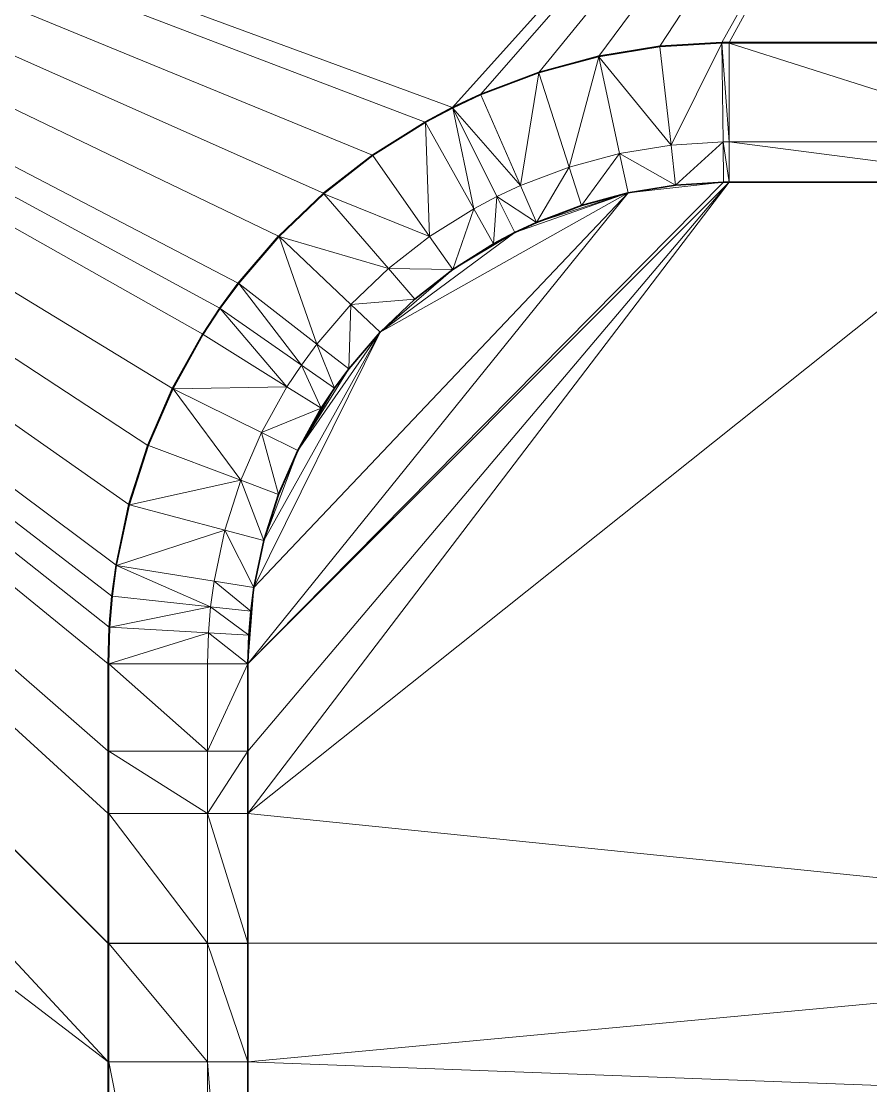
# Model space of a CAD drawing. Header units: metres. Extents: x 246428 to 246884, y 7418966 to 7419490.
# Drawn here: x 246767.19 to 246768.557, y 7419445.993 to 7419447.706 of the extents above; entities that cross this region are included whole.
import ezdxf

# ---------------------------------------------------------------- set-up
doc = ezdxf.new("R2010")
doc.units = ezdxf.units.M
doc.linetypes.add('blank name', pattern=[0])
doc.layers.add('_12D_UNMAPPED', color=7, linetype='Continuous')
for name, color, linetype, lineweight, true_color in [('KERB_BACK', 7, 'Continuous', 35, 0x5fd2ff), ('KERB_LINE', 7, 'Continuous', 18, 0xb9b9b9), ('KERB_LIP', 7, 'Continuous', 35, 0x5fd2ff), ('KERB_TOP', 7, 'Continuous', 18, 0xb9b9b9)]:
    doc.layers.add(name, color=color, linetype=linetype, lineweight=lineweight, true_color=true_color)

msp = doc.modelspace()

# ---------------------------------------------------------------- linework, layer by layer
at = {"layer": '_12D_UNMAPPED', "color": 3, "linetype": 'blank name', "lineweight": 0}
for points in [[(246763.8779, 7419448.672, 35.4862), (246767.3295, 7419445.222, 35.6588), (246761.4305, 7419444.315, 35.6158)], [(246767.3295, 7419446.0311, 35.6264), (246767.3295, 7419445.222, 35.6588), (246763.8779, 7419448.672, 35.4862)], [(246764.8779, 7419448.672, 35.4962), (246767.3295, 7419446.0311, 35.6264), (246763.8779, 7419448.672, 35.4862)], [(246764.878, 7419448.672, 35.4962), (246767.3295, 7419446.2219, 35.6187), (246764.8779, 7419448.672, 35.4962)], [(246767.3295, 7419446.2219, 35.6187), (246767.3295, 7419446.0311, 35.6264), (246764.8779, 7419448.672, 35.4962)], [(246767.884, 7419447.5673, 35.5705), (246767.8398, 7419447.5439, 35.5709), (246764.878, 7419448.672, 35.4962)], [(246767.8398, 7419447.5439, 35.5709), (246767.7552, 7419447.4907, 35.5722), (246764.878, 7419448.672, 35.4962)], [(246768.8779, 7419448.672, 35.5362), (246767.884, 7419447.5673, 35.5705), (246764.878, 7419448.672, 35.4962)], [(246767.3295, 7419446.5311, 35.6063), (246767.3295, 7419446.4311, 35.6103), (246764.878, 7419448.672, 35.4962)], [(246767.3295, 7419446.4311, 35.6103), (246767.3295, 7419446.222, 35.6187), (246764.878, 7419448.672, 35.4962)], [(246767.3295, 7419446.222, 35.6187), (246767.3295, 7419446.2219, 35.6187), (246764.878, 7419448.672, 35.4962)], [(246767.3295, 7419446.672, 35.6007), (246767.3295, 7419446.5311, 35.6063), (246764.878, 7419448.672, 35.4962)], [(246767.3312, 7419446.7311, 35.5984), (246767.3295, 7419446.672, 35.6007), (246764.878, 7419448.672, 35.4962)], [(246767.3354, 7419446.7809, 35.5964), (246767.3312, 7419446.7311, 35.5984), (246764.878, 7419448.672, 35.4962)], [(246767.3421, 7419446.8304, 35.5945), (246767.3354, 7419446.7809, 35.5964), (246764.878, 7419448.672, 35.4962)], [(246767.5093, 7419447.2441, 35.5797), (246767.4818, 7419447.2024, 35.581), (246764.878, 7419448.672, 35.4962)], [(246767.3629, 7419446.9282, 35.5908), (246767.3421, 7419446.8304, 35.5945), (246764.878, 7419448.672, 35.4962)], [(246767.604, 7419447.3603, 35.5759), (246767.5389, 7419447.2844, 35.5783), (246764.878, 7419448.672, 35.4962)], [(246767.5389, 7419447.2844, 35.5783), (246767.5093, 7419447.2441, 35.5797), (246764.878, 7419448.672, 35.4962)], [(246767.3933, 7419447.0234, 35.5873), (246767.3629, 7419446.9282, 35.5908), (246764.878, 7419448.672, 35.4962)], [(246767.433, 7419447.1152, 35.584), (246767.3933, 7419447.0234, 35.5873), (246764.878, 7419448.672, 35.4962)], [(246767.4818, 7419447.2024, 35.581), (246767.433, 7419447.1152, 35.584), (246764.878, 7419448.672, 35.4962)], [(246767.7552, 7419447.4907, 35.5722), (246767.6764, 7419447.4293, 35.5739), (246764.878, 7419448.672, 35.4962)], [(246767.6764, 7419447.4293, 35.5739), (246767.604, 7419447.3603, 35.5759), (246764.878, 7419448.672, 35.4962)], [(246767.9293, 7419447.5884, 35.57), (246767.884, 7419447.5673, 35.5705), (246768.8779, 7419448.672, 35.5362)], [(246768.0228, 7419447.6238, 35.5696), (246767.9293, 7419447.5884, 35.57), (246768.8779, 7419448.672, 35.5362)], [(246768.1194, 7419447.6497, 35.5695), (246768.0228, 7419447.6238, 35.5696), (246768.8779, 7419448.672, 35.5362)], [(246768.218, 7419447.6658, 35.5698), (246768.1194, 7419447.6497, 35.5695), (246768.8779, 7419448.672, 35.5362)], [(246768.3178, 7419447.6719, 35.5706), (246768.218, 7419447.6658, 35.5698), (246768.8779, 7419448.672, 35.5362)], [(246768.3295, 7419447.672, 35.5707), (246768.3178, 7419447.6719, 35.5706), (246768.8779, 7419448.672, 35.5362)], [(246768.8295, 7419447.672, 35.5758), (246768.3295, 7419447.672, 35.5707), (246768.8779, 7419448.672, 35.5362)], [(246768.1194, 7419447.6497, 35.5695), (246768.218, 7419447.6658, 35.5698), (246768.1196, 7419447.6487, 35.6195)], [(246768.1196, 7419447.6487, 35.6195), (246768.218, 7419447.6658, 35.5698), (246768.2181, 7419447.6648, 35.6198)], [(246768.218, 7419447.6658, 35.5698), (246768.3178, 7419447.6719, 35.5706), (246768.2181, 7419447.6648, 35.6198)], [(246768.2181, 7419447.6648, 35.6198), (246768.3178, 7419447.6719, 35.5706), (246768.3178, 7419447.6709, 35.6206)], [(246768.2181, 7419447.6648, 35.6198), (246768.3178, 7419447.6709, 35.6206), (246768.2359, 7419447.5068, 35.7198)], [(246768.2359, 7419447.5068, 35.7198), (246768.3178, 7419447.6709, 35.6206), (246768.3197, 7419447.5119, 35.7206)], [(246768.3178, 7419447.6719, 35.5706), (246768.3295, 7419447.672, 35.5707), (246768.3295, 7419447.671, 35.6207)], [(246768.3178, 7419447.6709, 35.6206), (246768.3178, 7419447.6719, 35.5706), (246768.3295, 7419447.671, 35.6207)], [(246768.3178, 7419447.6709, 35.6206), (246768.3295, 7419447.671, 35.6207), (246768.3295, 7419447.512, 35.7207)], [(246768.3197, 7419447.5119, 35.7206), (246768.3178, 7419447.6709, 35.6206), (246768.3295, 7419447.512, 35.7207)], [(246768.3295, 7419447.672, 35.5707), (246768.8295, 7419447.672, 35.5758), (246768.3295, 7419447.671, 35.6207)], [(246768.3295, 7419447.671, 35.6207), (246768.8295, 7419447.672, 35.5758), (246768.8295, 7419447.671, 35.6258)], [(246768.3295, 7419447.671, 35.6207), (246768.8295, 7419447.671, 35.6258), (246768.8295, 7419447.512, 35.7258)], [(246768.3295, 7419447.512, 35.7207), (246768.3295, 7419447.671, 35.6207), (246768.8295, 7419447.512, 35.7258)], [(246768.0228, 7419447.6238, 35.5696), (246768.1194, 7419447.6497, 35.5695), (246768.1196, 7419447.6487, 35.6195)], [(246768.0231, 7419447.6229, 35.6196), (246768.0228, 7419447.6238, 35.5696), (246768.1196, 7419447.6487, 35.6195)], [(246768.0231, 7419447.6229, 35.6196), (246768.1196, 7419447.6487, 35.6195), (246768.0719, 7419447.4715, 35.7196)], [(246768.0719, 7419447.4715, 35.7196), (246768.1196, 7419447.6487, 35.6195), (246768.153, 7419447.4933, 35.7195)], [(246768.1196, 7419447.6487, 35.6195), (246768.2181, 7419447.6648, 35.6198), (246768.2359, 7419447.5068, 35.7198)], [(246768.153, 7419447.4933, 35.7195), (246768.1196, 7419447.6487, 35.6195), (246768.2359, 7419447.5068, 35.7198)], [(246767.9293, 7419447.5884, 35.57), (246768.0228, 7419447.6238, 35.5696), (246768.0231, 7419447.6229, 35.6196)], [(246767.9297, 7419447.5875, 35.62), (246767.9293, 7419447.5884, 35.57), (246768.0231, 7419447.6229, 35.6196)], [(246767.9297, 7419447.5875, 35.62), (246768.0231, 7419447.6229, 35.6196), (246767.9934, 7419447.4418, 35.72)], [(246767.9934, 7419447.4418, 35.72), (246768.0231, 7419447.6229, 35.6196), (246768.0719, 7419447.4715, 35.7196)], [(246767.884, 7419447.5673, 35.5705), (246767.9293, 7419447.5884, 35.57), (246767.9297, 7419447.5875, 35.62)], [(246767.8845, 7419447.5664, 35.6205), (246767.884, 7419447.5673, 35.5705), (246767.9297, 7419447.5875, 35.62)], [(246767.8845, 7419447.5664, 35.6205), (246767.9297, 7419447.5875, 35.62), (246767.9934, 7419447.4418, 35.72)], [(246767.8398, 7419447.5439, 35.5709), (246767.884, 7419447.5673, 35.5705), (246767.8403, 7419447.5431, 35.6209)], [(246767.8403, 7419447.5431, 35.6209), (246767.884, 7419447.5673, 35.5705), (246767.8845, 7419447.5664, 35.6205)], [(246767.8403, 7419447.5431, 35.6209), (246767.8845, 7419447.5664, 35.6205), (246767.9182, 7419447.4044, 35.7209)], [(246767.9553, 7419447.4241, 35.7205), (246767.8845, 7419447.5664, 35.6205), (246767.9934, 7419447.4418, 35.72)], [(246767.9182, 7419447.4044, 35.7209), (246767.8845, 7419447.5664, 35.6205), (246767.9553, 7419447.4241, 35.7205)], [(246767.7552, 7419447.4907, 35.5722), (246767.8398, 7419447.5439, 35.5709), (246767.7558, 7419447.4899, 35.6222)], [(246767.7558, 7419447.4899, 35.6222), (246767.8398, 7419447.5439, 35.5709), (246767.8403, 7419447.5431, 35.6209)], [(246767.7558, 7419447.4899, 35.6222), (246767.8403, 7419447.5431, 35.6209), (246767.8471, 7419447.3597, 35.7222)], [(246767.8471, 7419447.3597, 35.7222), (246767.8403, 7419447.5431, 35.6209), (246767.9182, 7419447.4044, 35.7209)], [(246768.2359, 7419447.5068, 35.7198), (246768.3197, 7419447.5119, 35.7206), (246768.2431, 7419447.4422, 35.7198)], [(246768.2431, 7419447.4422, 35.7198), (246768.3197, 7419447.5119, 35.7206), (246768.3204, 7419447.4469, 35.7206)], [(246768.3197, 7419447.5119, 35.7206), (246768.3295, 7419447.512, 35.7207), (246768.3295, 7419447.447, 35.7207)], [(246768.3204, 7419447.4469, 35.7206), (246768.3197, 7419447.5119, 35.7206), (246768.3295, 7419447.447, 35.7207)], [(246768.3295, 7419447.447, 35.7207), (246768.3295, 7419447.512, 35.7207), (246768.8295, 7419447.447, 35.7258)], [(246768.3295, 7419447.512, 35.7207), (246768.8295, 7419447.512, 35.7258), (246768.8295, 7419447.447, 35.7258)], [(246768.153, 7419447.4933, 35.7195), (246768.2359, 7419447.5068, 35.7198), (246768.2431, 7419447.4422, 35.7198)], [(246767.6764, 7419447.4293, 35.5739), (246767.7552, 7419447.4907, 35.5722), (246767.677, 7419447.4285, 35.6239)], [(246767.677, 7419447.4285, 35.6239), (246767.7552, 7419447.4907, 35.5722), (246767.7558, 7419447.4899, 35.6222)], [(246767.677, 7419447.4285, 35.6239), (246767.7558, 7419447.4899, 35.6222), (246767.8471, 7419447.3597, 35.7222)], [(246768.0719, 7419447.4715, 35.7196), (246768.153, 7419447.4933, 35.7195), (246768.0918, 7419447.4097, 35.7196)], [(246768.0918, 7419447.4097, 35.7196), (246768.153, 7419447.4933, 35.7195), (246768.1667, 7419447.4297, 35.7195)], [(246768.1667, 7419447.4297, 35.7195), (246768.153, 7419447.4933, 35.7195), (246768.2431, 7419447.4422, 35.7198)], [(246767.9934, 7419447.4418, 35.72), (246768.0719, 7419447.4715, 35.7196), (246768.0194, 7419447.3822, 35.72)], [(246768.0194, 7419447.3822, 35.72), (246768.0719, 7419447.4715, 35.7196), (246768.0918, 7419447.4097, 35.7196)], [(246767.5545, 7419446.4311, 35.7603), (246768.3295, 7419447.447, 35.7207), (246768.8295, 7419447.447, 35.7258)], [(246767.5545, 7419446.4311, 35.7603), (246768.8295, 7419447.447, 35.7258), (246769.6045, 7419446.2221, 35.794)], [(246767.5545, 7419446.4311, 35.7603), (246767.5545, 7419446.5311, 35.7563), (246768.3295, 7419447.447, 35.7207)], [(246767.5545, 7419446.672, 35.7507), (246768.3204, 7419447.4469, 35.7206), (246768.3295, 7419447.447, 35.7207)], [(246767.5545, 7419446.5311, 35.7563), (246767.5545, 7419446.672, 35.7507), (246768.3295, 7419447.447, 35.7207)], [(246767.5545, 7419446.672, 35.7507), (246768.1667, 7419447.4297, 35.7195), (246768.3204, 7419447.4469, 35.7206)], [(246768.1667, 7419447.4297, 35.7195), (246768.2431, 7419447.4422, 35.7198), (246768.3204, 7419447.4469, 35.7206)], [(246767.5545, 7419446.672, 35.7507), (246767.5643, 7419446.7948, 35.7445), (246768.1667, 7419447.4297, 35.7195)], [(246767.5643, 7419446.7948, 35.7445), (246767.7673, 7419447.2054, 35.7259), (246768.1667, 7419447.4297, 35.7195)], [(246767.604, 7419447.3603, 35.5759), (246767.6764, 7419447.4293, 35.5739), (246767.6048, 7419447.3596, 35.6259)], [(246767.6048, 7419447.3596, 35.6259), (246767.6764, 7419447.4293, 35.5739), (246767.677, 7419447.4285, 35.6239)], [(246767.6048, 7419447.3596, 35.6259), (246767.677, 7419447.4285, 35.6239), (246767.7809, 7419447.3081, 35.7239)], [(246767.7809, 7419447.3081, 35.7239), (246767.677, 7419447.4285, 35.6239), (246767.8471, 7419447.3597, 35.7222)], [(246767.7673, 7419447.2054, 35.7259), (246767.9843, 7419447.3659, 35.7205), (246768.1667, 7419447.4297, 35.7195)], [(246767.9553, 7419447.4241, 35.7205), (246767.9934, 7419447.4418, 35.72), (246768.0194, 7419447.3822, 35.72)], [(246767.9843, 7419447.3659, 35.7205), (246768.0194, 7419447.3822, 35.72), (246768.1667, 7419447.4297, 35.7195)], [(246768.0194, 7419447.3822, 35.72), (246768.0918, 7419447.4097, 35.7196), (246768.1667, 7419447.4297, 35.7195)], [(246767.9182, 7419447.4044, 35.7209), (246767.9553, 7419447.4241, 35.7205), (246767.95, 7419447.3477, 35.7209)], [(246767.95, 7419447.3477, 35.7209), (246767.9553, 7419447.4241, 35.7205), (246767.9843, 7419447.3659, 35.7205)], [(246767.9843, 7419447.3659, 35.7205), (246767.9553, 7419447.4241, 35.7205), (246768.0194, 7419447.3822, 35.72)], [(246767.8471, 7419447.3597, 35.7222), (246767.9182, 7419447.4044, 35.7209), (246767.8844, 7419447.3065, 35.7222)], [(246767.8844, 7419447.3065, 35.7222), (246767.9182, 7419447.4044, 35.7209), (246767.95, 7419447.3477, 35.7209)], [(246767.5389, 7419447.2844, 35.5783), (246767.604, 7419447.3603, 35.5759), (246767.6048, 7419447.3596, 35.6259)], [(246767.5397, 7419447.2838, 35.6283), (246767.5389, 7419447.2844, 35.5783), (246767.6048, 7419447.3596, 35.6259)], [(246767.5397, 7419447.2838, 35.6283), (246767.6048, 7419447.3596, 35.6259), (246767.6654, 7419447.1864, 35.7283)], [(246767.6654, 7419447.1864, 35.7283), (246767.6048, 7419447.3596, 35.6259), (246767.7201, 7419447.2502, 35.7259)], [(246767.7201, 7419447.2502, 35.7259), (246767.6048, 7419447.3596, 35.6259), (246767.7809, 7419447.3081, 35.7239)], [(246767.7673, 7419447.2054, 35.7259), (246767.8844, 7419447.3065, 35.7222), (246767.9843, 7419447.3659, 35.7205)], [(246767.7809, 7419447.3081, 35.7239), (246767.8471, 7419447.3597, 35.7222), (246767.8844, 7419447.3065, 35.7222)], [(246767.8844, 7419447.3065, 35.7222), (246767.95, 7419447.3477, 35.7209), (246767.9843, 7419447.3659, 35.7205)], [(246767.7201, 7419447.2502, 35.7259), (246767.7809, 7419447.3081, 35.7239), (246767.8233, 7419447.2589, 35.7239)], [(246767.7673, 7419447.2054, 35.7259), (246767.8233, 7419447.2589, 35.7239), (246767.8844, 7419447.3065, 35.7222)], [(246767.8233, 7419447.2589, 35.7239), (246767.7809, 7419447.3081, 35.7239), (246767.8844, 7419447.3065, 35.7222)], [(246767.5093, 7419447.2441, 35.5797), (246767.5389, 7419447.2844, 35.5783), (246767.5397, 7419447.2838, 35.6283)], [(246767.5101, 7419447.2436, 35.6297), (246767.5093, 7419447.2441, 35.5797), (246767.5397, 7419447.2838, 35.6283)], [(246767.5101, 7419447.2436, 35.6297), (246767.5397, 7419447.2838, 35.6283), (246767.6406, 7419447.1526, 35.7297)], [(246767.6406, 7419447.1526, 35.7297), (246767.5397, 7419447.2838, 35.6283), (246767.6654, 7419447.1864, 35.7283)], [(246767.7673, 7419447.2054, 35.7259), (246767.7201, 7419447.2502, 35.7259), (246767.8233, 7419447.2589, 35.7239)], [(246767.4818, 7419447.2024, 35.581), (246767.5093, 7419447.2441, 35.5797), (246767.5101, 7419447.2436, 35.6297)], [(246767.4826, 7419447.2019, 35.631), (246767.4818, 7419447.2024, 35.581), (246767.5101, 7419447.2436, 35.6297)], [(246767.4826, 7419447.2019, 35.631), (246767.5101, 7419447.2436, 35.6297), (246767.6174, 7419447.1176, 35.731)], [(246767.6174, 7419447.1176, 35.731), (246767.5101, 7419447.2436, 35.6297), (246767.6406, 7419447.1526, 35.7297)], [(246767.6654, 7419447.1864, 35.7283), (246767.7201, 7419447.2502, 35.7259), (246767.7168, 7419447.1466, 35.7283)], [(246767.7168, 7419447.1466, 35.7283), (246767.7201, 7419447.2502, 35.7259), (246767.7673, 7419447.2054, 35.7259)], [(246767.5643, 7419446.7948, 35.7445), (246767.5804, 7419446.8706, 35.7408), (246767.7673, 7419447.2054, 35.7259)], [(246767.5804, 7419446.8706, 35.7408), (246767.6347, 7419447.0154, 35.734), (246767.7673, 7419447.2054, 35.7259)], [(246767.6347, 7419447.0154, 35.734), (246767.7168, 7419447.1466, 35.7283), (246767.7673, 7419447.2054, 35.7259)], [(246767.433, 7419447.1152, 35.584), (246767.4818, 7419447.2024, 35.581), (246767.4339, 7419447.1147, 35.634)], [(246767.4339, 7419447.1147, 35.634), (246767.4818, 7419447.2024, 35.581), (246767.4826, 7419447.2019, 35.631)], [(246767.4339, 7419447.1147, 35.634), (246767.4826, 7419447.2019, 35.631), (246767.6174, 7419447.1176, 35.731)], [(246767.6406, 7419447.1526, 35.7297), (246767.6654, 7419447.1864, 35.7283), (246767.6939, 7419447.1154, 35.7297)], [(246767.6939, 7419447.1154, 35.7297), (246767.6654, 7419447.1864, 35.7283), (246767.7168, 7419447.1466, 35.7283)], [(246767.6174, 7419447.1176, 35.731), (246767.6406, 7419447.1526, 35.7297), (246767.6725, 7419447.0831, 35.731)], [(246767.6725, 7419447.0831, 35.731), (246767.6406, 7419447.1526, 35.7297), (246767.6939, 7419447.1154, 35.7297)], [(246767.6347, 7419447.0154, 35.734), (246767.6939, 7419447.1154, 35.7297), (246767.7168, 7419447.1466, 35.7283)], [(246767.5765, 7419447.0442, 35.734), (246767.4339, 7419447.1147, 35.634), (246767.6174, 7419447.1176, 35.731)], [(246767.5765, 7419447.0442, 35.734), (246767.6174, 7419447.1176, 35.731), (246767.6725, 7419447.0831, 35.731)], [(246767.3933, 7419447.0234, 35.5873), (246767.433, 7419447.1152, 35.584), (246767.3942, 7419447.0231, 35.6373)], [(246767.3942, 7419447.0231, 35.6373), (246767.433, 7419447.1152, 35.584), (246767.4339, 7419447.1147, 35.634)], [(246767.3942, 7419447.0231, 35.6373), (246767.4339, 7419447.1147, 35.634), (246767.5431, 7419446.9672, 35.7373)], [(246767.5431, 7419446.9672, 35.7373), (246767.4339, 7419447.1147, 35.634), (246767.5765, 7419447.0442, 35.734)], [(246767.6347, 7419447.0154, 35.734), (246767.6725, 7419447.0831, 35.731), (246767.6939, 7419447.1154, 35.7297)], [(246767.6347, 7419447.0154, 35.734), (246767.5765, 7419447.0442, 35.734), (246767.6725, 7419447.0831, 35.731)], [(246767.5431, 7419446.9672, 35.7373), (246767.5765, 7419447.0442, 35.734), (246767.6039, 7419446.9444, 35.7373)], [(246767.6039, 7419446.9444, 35.7373), (246767.5765, 7419447.0442, 35.734), (246767.6347, 7419447.0154, 35.734)], [(246767.3629, 7419446.9282, 35.5908), (246767.3933, 7419447.0234, 35.5873), (246767.3638, 7419446.928, 35.6408)], [(246767.3638, 7419446.928, 35.6408), (246767.3933, 7419447.0234, 35.5873), (246767.3942, 7419447.0231, 35.6373)], [(246767.3638, 7419446.928, 35.6408), (246767.3942, 7419447.0231, 35.6373), (246767.5431, 7419446.9672, 35.7373)], [(246767.5804, 7419446.8706, 35.7408), (246767.6039, 7419446.9444, 35.7373), (246767.6347, 7419447.0154, 35.734)], [(246767.5175, 7419446.8872, 35.7408), (246767.3638, 7419446.928, 35.6408), (246767.5431, 7419446.9672, 35.7373)], [(246767.5175, 7419446.8872, 35.7408), (246767.5431, 7419446.9672, 35.7373), (246767.5804, 7419446.8706, 35.7408)], [(246767.5804, 7419446.8706, 35.7408), (246767.5431, 7419446.9672, 35.7373), (246767.6039, 7419446.9444, 35.7373)], [(246767.3421, 7419446.8304, 35.5945), (246767.3629, 7419446.9282, 35.5908), (246767.3638, 7419446.928, 35.6408)], [(246767.3431, 7419446.8303, 35.6445), (246767.3421, 7419446.8304, 35.5945), (246767.3638, 7419446.928, 35.6408)], [(246767.3431, 7419446.8303, 35.6445), (246767.3638, 7419446.928, 35.6408), (246767.5175, 7419446.8872, 35.7408)], [(246767.5001, 7419446.8051, 35.7445), (246767.3431, 7419446.8303, 35.6445), (246767.5175, 7419446.8872, 35.7408)], [(246767.5001, 7419446.8051, 35.7445), (246767.5175, 7419446.8872, 35.7408), (246767.5643, 7419446.7948, 35.7445)], [(246767.5643, 7419446.7948, 35.7445), (246767.5175, 7419446.8872, 35.7408), (246767.5804, 7419446.8706, 35.7408)], [(246767.3354, 7419446.7809, 35.5964), (246767.3421, 7419446.8304, 35.5945), (246767.3431, 7419446.8303, 35.6445)], [(246767.3364, 7419446.7808, 35.6464), (246767.3354, 7419446.7809, 35.5964), (246767.3431, 7419446.8303, 35.6445)], [(246767.3364, 7419446.7808, 35.6464), (246767.3431, 7419446.8303, 35.6445), (246767.4945, 7419446.7635, 35.7464)], [(246767.4945, 7419446.7635, 35.7464), (246767.3431, 7419446.8303, 35.6445), (246767.5001, 7419446.8051, 35.7445)], [(246767.4945, 7419446.7635, 35.7464), (246767.5001, 7419446.8051, 35.7445), (246767.5591, 7419446.7564, 35.7464)], [(246767.5591, 7419446.7564, 35.7464), (246767.5001, 7419446.8051, 35.7445), (246767.5643, 7419446.7948, 35.7445)], [(246767.5545, 7419446.672, 35.7507), (246767.5558, 7419446.7178, 35.7484), (246767.5643, 7419446.7948, 35.7445)], [(246767.5558, 7419446.7178, 35.7484), (246767.5591, 7419446.7564, 35.7464), (246767.5643, 7419446.7948, 35.7445)], [(246767.3312, 7419446.7311, 35.5984), (246767.3354, 7419446.7809, 35.5964), (246767.3322, 7419446.731, 35.6484)], [(246767.3322, 7419446.731, 35.6484), (246767.3354, 7419446.7809, 35.5964), (246767.3364, 7419446.7808, 35.6464)], [(246767.3322, 7419446.731, 35.6484), (246767.3364, 7419446.7808, 35.6464), (246767.4945, 7419446.7635, 35.7464)], [(246767.4909, 7419446.7216, 35.7484), (246767.3322, 7419446.731, 35.6484), (246767.4945, 7419446.7635, 35.7464)], [(246767.4909, 7419446.7216, 35.7484), (246767.4945, 7419446.7635, 35.7464), (246767.5558, 7419446.7178, 35.7484)], [(246767.5558, 7419446.7178, 35.7484), (246767.4945, 7419446.7635, 35.7464), (246767.5591, 7419446.7564, 35.7464)], [(246767.3295, 7419446.672, 35.6007), (246767.3312, 7419446.7311, 35.5984), (246767.3305, 7419446.672, 35.6507)], [(246767.3305, 7419446.672, 35.6507), (246767.3312, 7419446.7311, 35.5984), (246767.3322, 7419446.731, 35.6484)], [(246767.3305, 7419446.672, 35.6507), (246767.3322, 7419446.731, 35.6484), (246767.4909, 7419446.7216, 35.7484)], [(246767.4895, 7419446.672, 35.7507), (246767.3305, 7419446.672, 35.6507), (246767.4909, 7419446.7216, 35.7484)], [(246767.4895, 7419446.672, 35.7507), (246767.4909, 7419446.7216, 35.7484), (246767.5545, 7419446.672, 35.7507)], [(246767.5545, 7419446.672, 35.7507), (246767.4909, 7419446.7216, 35.7484), (246767.5558, 7419446.7178, 35.7484)], [(246767.3295, 7419446.5311, 35.6063), (246767.3295, 7419446.672, 35.6007), (246767.3305, 7419446.5311, 35.6563)], [(246767.3305, 7419446.5311, 35.6563), (246767.3295, 7419446.672, 35.6007), (246767.3305, 7419446.672, 35.6507)], [(246767.3305, 7419446.5311, 35.6563), (246767.3305, 7419446.672, 35.6507), (246767.4895, 7419446.5311, 35.7563)], [(246767.4895, 7419446.5311, 35.7563), (246767.3305, 7419446.672, 35.6507), (246767.4895, 7419446.672, 35.7507)], [(246767.4895, 7419446.5311, 35.7563), (246767.4895, 7419446.672, 35.7507), (246767.5545, 7419446.672, 35.7507)], [(246767.5545, 7419446.5311, 35.7563), (246767.4895, 7419446.5311, 35.7563), (246767.5545, 7419446.672, 35.7507)], [(246767.3295, 7419446.4311, 35.6103), (246767.3295, 7419446.5311, 35.6063), (246767.3305, 7419446.4311, 35.6603)], [(246767.3305, 7419446.4311, 35.6603), (246767.3295, 7419446.5311, 35.6063), (246767.3305, 7419446.5311, 35.6563)], [(246767.4895, 7419446.4311, 35.7603), (246767.3305, 7419446.5311, 35.6563), (246767.4895, 7419446.5311, 35.7563)], [(246767.3305, 7419446.4311, 35.6603), (246767.3305, 7419446.5311, 35.6563), (246767.4895, 7419446.4311, 35.7603)], [(246767.5545, 7419446.4311, 35.7603), (246767.4895, 7419446.4311, 35.7603), (246767.5545, 7419446.5311, 35.7563)], [(246767.4895, 7419446.4311, 35.7603), (246767.4895, 7419446.5311, 35.7563), (246767.5545, 7419446.5311, 35.7563)], [(246767.3295, 7419446.222, 35.6187), (246767.3295, 7419446.4311, 35.6103), (246767.3305, 7419446.222, 35.6687)], [(246767.3305, 7419446.222, 35.6687), (246767.3295, 7419446.4311, 35.6103), (246767.3305, 7419446.4311, 35.6603)], [(246767.3305, 7419446.222, 35.6687), (246767.3305, 7419446.4311, 35.6603), (246767.4895, 7419446.222, 35.7687)], [(246767.4895, 7419446.222, 35.7687), (246767.3305, 7419446.4311, 35.6603), (246767.4895, 7419446.4311, 35.7603)], [(246767.4895, 7419446.222, 35.7687), (246767.4895, 7419446.4311, 35.7603), (246767.5545, 7419446.222, 35.7687)], [(246767.5545, 7419446.222, 35.7687), (246767.4895, 7419446.4311, 35.7603), (246767.5545, 7419446.4311, 35.7603)], [(246767.5545, 7419446.222, 35.7687), (246767.5545, 7419446.4311, 35.7603), (246769.6045, 7419446.2221, 35.794)], [(246767.3295, 7419446.2219, 35.6187), (246767.3295, 7419446.222, 35.6187), (246767.3305, 7419446.2219, 35.6687)], [(246767.3305, 7419446.2219, 35.6687), (246767.3295, 7419446.222, 35.6187), (246767.3305, 7419446.222, 35.6687)], [(246767.3295, 7419446.0311, 35.6264), (246767.3295, 7419446.2219, 35.6187), (246767.3305, 7419446.0311, 35.6668)], [(246767.3305, 7419446.0311, 35.6668), (246767.3295, 7419446.2219, 35.6187), (246767.3305, 7419446.2219, 35.6687)], [(246767.3305, 7419446.2219, 35.6687), (246767.3305, 7419446.222, 35.6687), (246767.4895, 7419446.2219, 35.7687)], [(246767.4895, 7419446.2219, 35.7687), (246767.3305, 7419446.222, 35.6687), (246767.4895, 7419446.222, 35.7687)], [(246767.4895, 7419446.0311, 35.7477), (246767.3305, 7419446.2219, 35.6687), (246767.4895, 7419446.2219, 35.7687)], [(246767.3305, 7419446.0311, 35.6668), (246767.3305, 7419446.2219, 35.6687), (246767.4895, 7419446.0311, 35.7477)], [(246767.4895, 7419446.2219, 35.7687), (246767.4895, 7419446.222, 35.7687), (246767.5545, 7419446.222, 35.7687)], [(246767.5545, 7419446.2219, 35.7687), (246767.4895, 7419446.2219, 35.7687), (246767.5545, 7419446.222, 35.7687)], [(246767.5545, 7419446.0311, 35.7477), (246767.4895, 7419446.2219, 35.7687), (246767.5545, 7419446.2219, 35.7687)], [(246767.4895, 7419446.0311, 35.7477), (246767.4895, 7419446.2219, 35.7687), (246767.5545, 7419446.0311, 35.7477)], [(246767.5545, 7419446.222, 35.7687), (246769.6045, 7419446.2221, 35.794), (246769.6045, 7419446.222, 35.794)], [(246767.5545, 7419446.2219, 35.7687), (246767.5545, 7419446.222, 35.7687), (246769.6045, 7419446.222, 35.794)], [(246767.5545, 7419446.0311, 35.7477), (246767.5545, 7419446.2219, 35.7687), (246769.6045, 7419446.222, 35.794)], [(246767.5545, 7419446.0311, 35.7477), (246769.6045, 7419446.222, 35.794), (246769.6045, 7419445.9545, 35.7646)], [(246767.3295, 7419445.222, 35.6588), (246767.3295, 7419446.0311, 35.6264), (246767.3305, 7419445.222, 35.6588)], [(246767.3305, 7419445.222, 35.6588), (246767.3295, 7419446.0311, 35.6264), (246767.3305, 7419446.0311, 35.6668)], [(246767.3305, 7419445.222, 35.6588), (246767.3305, 7419446.0311, 35.6668), (246767.4895, 7419445.222, 35.6588)], [(246767.4895, 7419445.222, 35.6588), (246767.3305, 7419446.0311, 35.6668), (246767.4895, 7419446.0311, 35.7477)], [(246767.4895, 7419445.222, 35.6588), (246767.4895, 7419446.0311, 35.7477), (246767.5545, 7419445.222, 35.6588)], [(246767.5545, 7419445.222, 35.6588), (246767.4895, 7419446.0311, 35.7477), (246767.5545, 7419446.0311, 35.7477)], [(246767.5545, 7419445.222, 35.6588), (246767.5545, 7419446.0311, 35.7477), (246769.6045, 7419445.9545, 35.7646)]]:
    msp.add_3dface(points, dxfattribs=at)
at = {"layer": 'KERB_BACK'}
msp.add_polyline3d([(246767.5545, 7419445.222, 35.6588), (246767.5545, 7419446.0311, 35.7477), (246767.5545, 7419446.2219, 35.7687), (246767.5545, 7419446.222, 35.7687), (246767.5545, 7419446.4311, 35.7603), (246767.5545, 7419446.5311, 35.7563), (246767.5545, 7419446.672, 35.7507), (246767.5558, 7419446.7178, 35.7484), (246767.5591, 7419446.7564, 35.7464), (246767.5643, 7419446.7948, 35.7445), (246767.5804, 7419446.8706, 35.7408), (246767.6039, 7419446.9444, 35.7373), (246767.6347, 7419447.0154, 35.734), (246767.6725, 7419447.0831, 35.731), (246767.6939, 7419447.1154, 35.7297), (246767.7168, 7419447.1466, 35.7283), (246767.7673, 7419447.2054, 35.7259), (246767.8233, 7419447.2589, 35.7239), (246767.8844, 7419447.3065, 35.7222), (246767.95, 7419447.3477, 35.7209), (246767.9843, 7419447.3659, 35.7205), (246768.0194, 7419447.3822, 35.72), (246768.0918, 7419447.4097, 35.7196), (246768.1667, 7419447.4297, 35.7195), (246768.2431, 7419447.4422, 35.7198), (246768.3204, 7419447.4469, 35.7206), (246768.3295, 7419447.447, 35.7207), (246768.8295, 7419447.447, 35.7258)], dxfattribs=at)
at = {"layer": 'KERB_LINE'}
msp.add_polyline3d([(246767.3305, 7419445.222, 35.6588), (246767.3305, 7419446.0311, 35.6668), (246767.3305, 7419446.2219, 35.6687), (246767.3305, 7419446.222, 35.6687), (246767.3305, 7419446.4311, 35.6603), (246767.3305, 7419446.5311, 35.6563), (246767.3305, 7419446.672, 35.6507), (246767.3322, 7419446.731, 35.6484), (246767.3364, 7419446.7808, 35.6464), (246767.3431, 7419446.8303, 35.6445), (246767.3638, 7419446.928, 35.6408), (246767.3942, 7419447.0231, 35.6373), (246767.4339, 7419447.1147, 35.634), (246767.4826, 7419447.2019, 35.631), (246767.5101, 7419447.2436, 35.6297), (246767.5397, 7419447.2838, 35.6283), (246767.6048, 7419447.3596, 35.6259), (246767.677, 7419447.4285, 35.6239), (246767.7558, 7419447.4899, 35.6222), (246767.8403, 7419447.5431, 35.6209), (246767.8845, 7419447.5664, 35.6205), (246767.9297, 7419447.5875, 35.62), (246768.0231, 7419447.6229, 35.6196), (246768.1196, 7419447.6487, 35.6195), (246768.2181, 7419447.6648, 35.6198), (246768.3178, 7419447.6709, 35.6206), (246768.3295, 7419447.671, 35.6207), (246768.8295, 7419447.671, 35.6258)], dxfattribs=at)
at = {"layer": 'KERB_LIP'}
msp.add_polyline3d([(246767.3295, 7419445.222, 35.6588), (246767.3295, 7419446.0311, 35.6264), (246767.3295, 7419446.2219, 35.6187), (246767.3295, 7419446.222, 35.6187), (246767.3295, 7419446.4311, 35.6103), (246767.3295, 7419446.5311, 35.6063), (246767.3295, 7419446.672, 35.6007), (246767.3312, 7419446.7311, 35.5984), (246767.3354, 7419446.7809, 35.5964), (246767.3421, 7419446.8304, 35.5945), (246767.3629, 7419446.9282, 35.5908), (246767.3933, 7419447.0234, 35.5873), (246767.433, 7419447.1152, 35.584), (246767.4818, 7419447.2024, 35.581), (246767.5093, 7419447.2441, 35.5797), (246767.5389, 7419447.2844, 35.5783), (246767.604, 7419447.3603, 35.5759), (246767.6764, 7419447.4293, 35.5739), (246767.7552, 7419447.4907, 35.5722), (246767.8398, 7419447.5439, 35.5709), (246767.884, 7419447.5673, 35.5705), (246767.9293, 7419447.5884, 35.57), (246768.0228, 7419447.6238, 35.5696), (246768.1194, 7419447.6497, 35.5695), (246768.218, 7419447.6658, 35.5698), (246768.3178, 7419447.6719, 35.5706), (246768.3295, 7419447.672, 35.5707), (246768.8295, 7419447.672, 35.5758)], dxfattribs=at)
at = {"layer": 'KERB_TOP'}
msp.add_polyline3d([(246767.4895, 7419445.222, 35.6588), (246767.4895, 7419446.0311, 35.7477), (246767.4895, 7419446.2219, 35.7687), (246767.4895, 7419446.222, 35.7687), (246767.4895, 7419446.4311, 35.7603), (246767.4895, 7419446.5311, 35.7563), (246767.4895, 7419446.672, 35.7507), (246767.4909, 7419446.7216, 35.7484), (246767.4945, 7419446.7635, 35.7464), (246767.5001, 7419446.8051, 35.7445), (246767.5175, 7419446.8872, 35.7408), (246767.5431, 7419446.9672, 35.7373), (246767.5765, 7419447.0442, 35.734), (246767.6174, 7419447.1176, 35.731), (246767.6406, 7419447.1526, 35.7297), (246767.6654, 7419447.1864, 35.7283), (246767.7201, 7419447.2502, 35.7259), (246767.7809, 7419447.3081, 35.7239), (246767.8471, 7419447.3597, 35.7222), (246767.9182, 7419447.4044, 35.7209), (246767.9553, 7419447.4241, 35.7205), (246767.9934, 7419447.4418, 35.72), (246768.0719, 7419447.4715, 35.7196), (246768.153, 7419447.4933, 35.7195), (246768.2359, 7419447.5068, 35.7198), (246768.3197, 7419447.5119, 35.7206), (246768.3295, 7419447.512, 35.7207), (246768.8295, 7419447.512, 35.7258)], dxfattribs=at)

doc.saveas('drawing.dxf')
